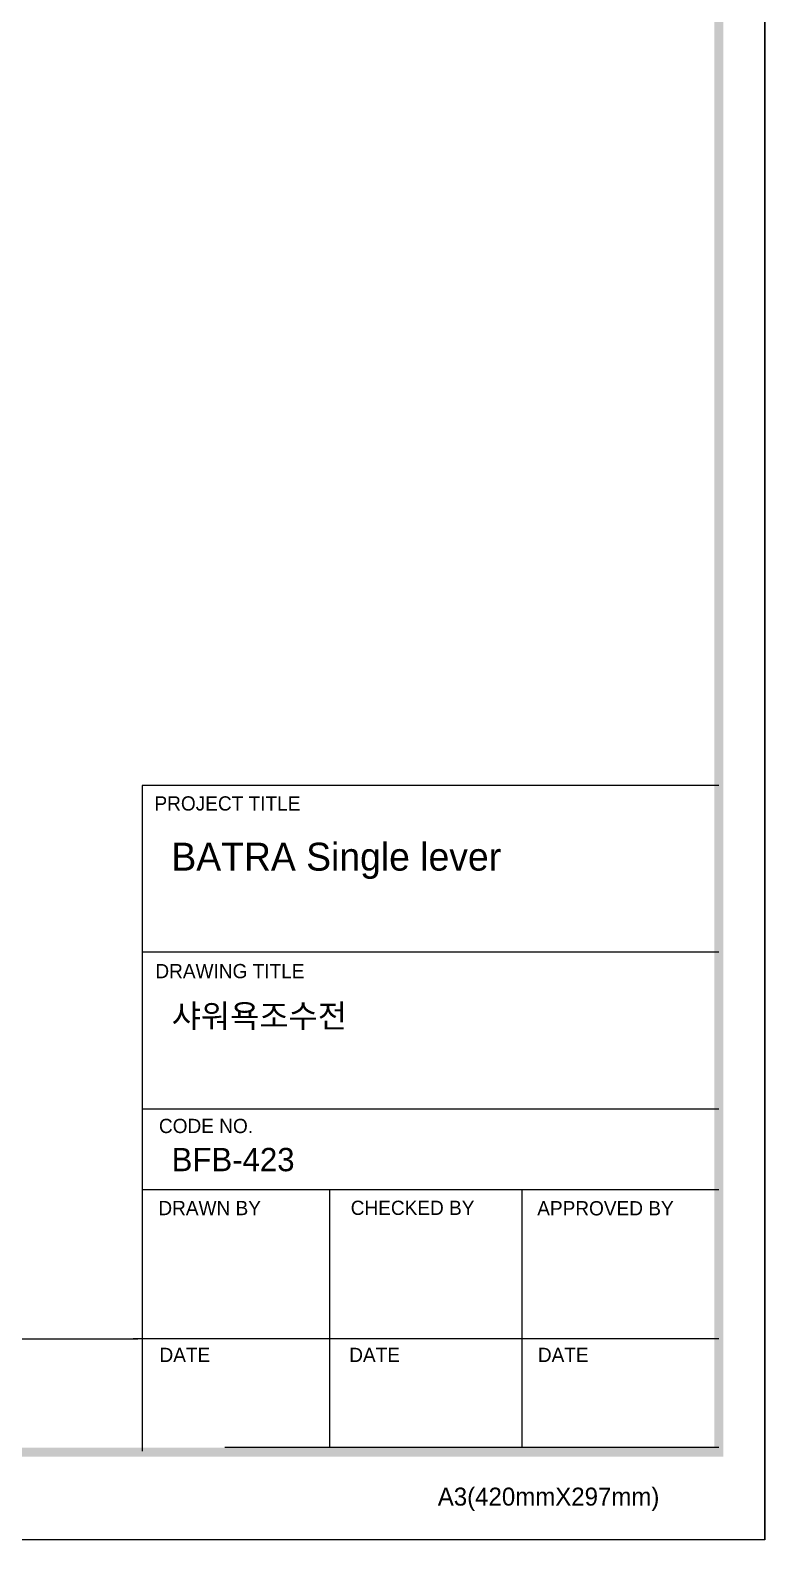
# Model space of a CAD drawing. Header units: millimetres. Extents: x 1091 to 2122, y 843 to 1569.
# Drawn here: x 1906 to 2122, y 843.5 to 1287 of the extents above; entities that cross this region are included whole.
import ezdxf

# ---------------------------------------------------------------- set-up
doc = ezdxf.new("R2010")
doc.units = ezdxf.units.MM
doc.styles.add('Daelim Dimension', font='')
doc.styles.get('Daelim Dimension').set_extended_font_data('나눔고딕')

msp = doc.modelspace()

# ---------------------------------------------------------------- linework, layer by layer
at = {"color": 5, "ltscale": 40}
for p, q in [((2108.41, 1065.08), (1938.91, 1065.08)), ((2108.41, 1016.09), (1938.91, 1016.09)), ((2108.41, 1016.09), (1938.91, 1016.09)), ((2108.41, 970), (1938.91, 970)), ((2108.41, 970), (1938.91, 970)), ((2108.41, 946.23), (1938.91, 946.23)), ((2108.41, 946.23), (1938.91, 946.23)), ((1993.97, 946.23), (1993.97, 870.56)), ((2050.47, 946.23), (2050.47, 870.56)), ((2108.41, 902.52), (1936.23, 902.52)), ((2108.41, 902.52), (1940.23, 902.52)), ((2108.41, 870.56), (1963.15, 870.56))]:
    msp.add_line(p, q, dxfattribs=at)
at = {"color": 5, "ltscale": 0.5}
msp.add_line((1938.91, 1065.08), (1938.91, 869.54), dxfattribs=at)
at = {"color": 5}
msp.add_line((1106.11, 902.52), (1937.59, 902.52), dxfattribs=at)
at = {"color": 2}
msp.add_lwpolyline([(1091.24, 1569.48), (2121.96, 1569.48), (2121.96, 843.46), (1091.24, 843.46)], close=True, dxfattribs=at)
at = {"ltscale": 0.5}
msp.add_lwpolyline([(1091.24, 1569.48), (2121.96, 1569.48), (2121.96, 843.46), (1091.24, 843.46)], close=True, dxfattribs=at)
at = {"color": 2}
msp.add_lwpolyline([(2121.96, 843.46), (2121.96, 1569.48)], dxfattribs=at)
at = {"color": 5, "ltscale": 40}
for points in [[(2109.73, 1557.25), (2107.09, 1557.25), (2109.73, 867.92), (2107.09, 870.56)], [(2109.73, 1557.25), (2107.09, 1557.25), (2109.73, 867.92), (2107.09, 870.56)], [(2109.73, 867.92), (2107.09, 870.56), (1103.47, 867.92), (1106.11, 870.56)]]:
    msp.add_trace(points, dxfattribs=at)

# ---------------------------------------------------------------- texts
at = {"color": 5, "ltscale": 40, "style": 'Daelim Dimension'}
for s, height, p in [('PROJECT TITLE', 4.1852, (1942.5, 1057.7)), ('DRAWING TITLE', 4.1852, (1942.77, 1008.44)), ('CODE NO.', 4.185, (1943.82, 962.95)), ('DRAWN BY', 4.185, (1943.65, 938.83)), ('CHECKED BY', 4.185, (2000.2, 938.9)), ('APPROVED BY', 4.1852, (2055.04, 938.77)), ('DATE', 4.185, (1943.98, 895.69)), ('DATE', 4.185, (1999.76, 895.69)), ('DATE', 4.185, (2055.23, 895.69)), ('A3(420mmX297mm)', 5.2822, (2025.8, 853.51))]:
    msp.add_text(s, height=height, dxfattribs=at).set_placement(p)
at = {"attachment_point": 1, "style": 'Daelim Dimension'}
for s, insert, char_height, width in [('{\\f나눔고딕|b0|i0|c129|p50;BATRA Single lever}', (1947.48, 1048.25), 8.2043, 131.8609), ('샤워욕조수전', (1947.55, 1000.77), 6.849, 115.2621), ('{\\C7;BFB-423}', (1947.55, 958.59), 6.849, 115.2621)]:
    msp.add_mtext(s, dxfattribs=dict(at, insert=insert, char_height=char_height, width=width))

doc.saveas('drawing.dxf')
